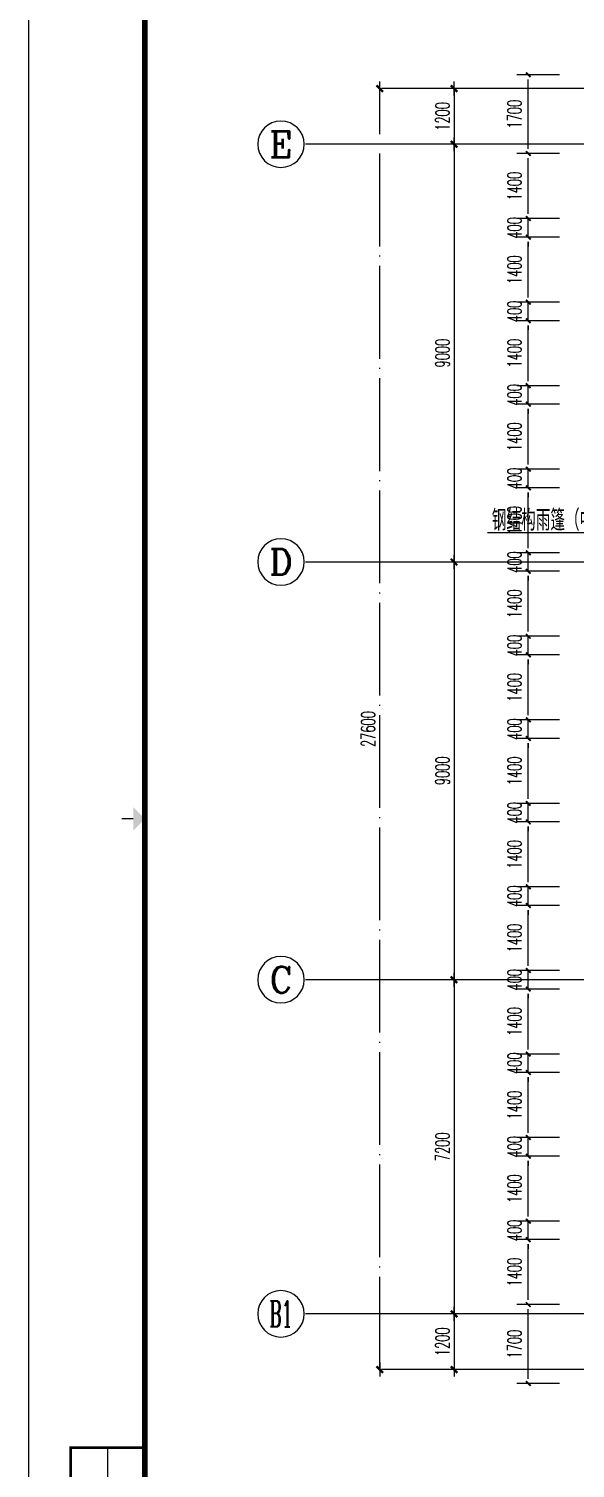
# Model space of a CAD drawing. Extents: x 824790 to 973415, y 4290613 to 4374713.
# Drawn here: x 824790 to 836554, y 4318671 to 4349684 of the extents above; entities that cross this region are included whole.
import ezdxf
from ezdxf.enums import TextEntityAlignment as Align

# ---------------------------------------------------------------- set-up
doc = ezdxf.new("R2010")
doc.units = 0
doc.header["$LTSCALE"] = 1000
doc.header["$MEASUREMENT"] = 0
doc.linetypes.add('ACAD_ISO08W100', pattern=[36, 24, -3, 6, -3])
doc.linetypes.add('DOTE', pattern=[2.42, 2, -0.2, 0.02, -0.2])
doc.layers.get('0').update_dxf_attribs({"color": 255, "linetype": 'CONTINUOUS'})
for name, color, linetype in [('A-AXIS', 3, 'CONTINUOUS'), ('A-AXIS-TEXT', 7, 'CONTINUOUS'), ('A-DIM', 201, 'CONTINUOUS'), ('A-NOTE', 150, 'CONTINUOUS'), ('A_DIM_EX1', 171, 'CONTINUOUS'), ('AXIS_TEXT', 7, 'CONTINUOUS'), ('DOTE', 17, 'DOTE'), ('图框', 7, 'CONTINUOUS')]:
    doc.layers.add(name, color=color, linetype=linetype)
doc.styles.add('COMPLEX', font='COMPLEX')
doc.styles.add('DIM_FONT', font='SIMPLEX.shx', dxfattribs={"width": 0.6, "bigfont": 'GBCBIG.shx'})
doc.styles.add('PRC-S', font='TJROMANS.shx', dxfattribs={"width": 0.7, "bigfont": 'hztxt.shx'})
doc.dimstyles.new('DIM100', dxfattribs={"dimscale": 100, "dimtxt": 3, "dimasz": 0.01, "dimexe": 1, "dimexo": 1, "dimgap": 1, "dimtad": 1, "dimdec": 0, "dimzin": 0, "dimdsep": 46, "dimtxsty": 'DIM_FONT', "dimblk1": 'h-_DIMX', "dimblk2": 'h-_DIMX', "dimsah": 1, "dimcen": 0.01, "dimclrd": 256, "dimclre": 256, "dimclrt": 7, "dimadec": 3, "dimazin": 0, "dimtfac": 1, "dimtdec": 0, "dimtix": 1, "dimtmove": 2, "dimatfit": 3, "dimldrblk": 'h-_DIMX', "dimfxl": 0, "dimtolj": 1, "dimtzin": 5, "dimarcsym": 0})
doc.dimstyles.new('DIMN', dxfattribs={"dimtxt": 300, "dimasz": 100, "dimexe": 250, "dimexo": 300, "dimgap": 150, "dimtad": 1, "dimdec": 0, "dimzin": 0, "dimdsep": 46, "dimtxsty": 'DIM_FONT', "dimblk": 'h-_ArchTick', "dimcen": 0.09, "dimclrt": 7, "dimazin": 2, "dimtfac": 1, "dimtdec": 0, "dimtix": 1, "dimtmove": 2, "dimatfit": 3, "dimfxl": 0, "dimtolj": 1, "dimtzin": 0, "dimarcsym": 0})

# ---------------------------------------------------------------- blocks, each defined once
blk = doc.blocks.new('h-_DIMX')
blk.add_line((-150, 0), (150, 0))
at = {"const_width": 50}
blk.add_lwpolyline([(-70, -70), (70, 70)], dxfattribs=at)
blk = doc.blocks.new('*D62')
at = {"layer": 'A-AXIS', "lineweight": -2, "transparency": 16777216}
for p, q in [((-2603336, -1750029), (-2606794, -1750029)), ((-2606694, -1750030), (-2606694, -1751228)), ((-2603836, -1751229), (-2606794, -1751229))]:
    blk.add_line(p, q, dxfattribs=at)
for p, rotation in [((-2606694, -1750029), 90), ((-2606694, -1751229), 270)]:
    blk.add_blockref('h-_DIMX', p, dxfattribs=dict(at, rotation=rotation))
at = {"layer": 'A-AXIS', "color": 7, "transparency": 16777216, "insert": (-2606944, -1750629), "char_height": 300, "attachment_point": 5, "rotation": 90, "style": 'DIM_FONT'}
blk.add_mtext('\\A1;1200', dxfattribs=at)
blk = doc.blocks.new('*D63')
at = {"layer": 'A-AXIS', "lineweight": -2, "transparency": 16777216}
for p, q in [((-2603836, -1751229), (-2606794, -1751229)), ((-2606694, -1751230), (-2606694, -1760228)), ((-2603836, -1760229), (-2606794, -1760229))]:
    blk.add_line(p, q, dxfattribs=at)
for p, rotation in [((-2606694, -1751229), 90), ((-2606694, -1760229), 270)]:
    blk.add_blockref('h-_DIMX', p, dxfattribs=dict(at, rotation=rotation))
at = {"layer": 'A-AXIS', "color": 7, "transparency": 16777216, "insert": (-2606944, -1755729), "char_height": 300, "attachment_point": 5, "rotation": 90, "style": 'DIM_FONT'}
blk.add_mtext('\\A1;9000', dxfattribs=at)
blk = doc.blocks.new('*D64')
at = {"layer": 'A-AXIS', "lineweight": -2, "transparency": 16777216}
for p, q in [((-2603836, -1760229), (-2606794, -1760229)), ((-2606694, -1760230), (-2606694, -1769228)), ((-2603836, -1769229), (-2606794, -1769229))]:
    blk.add_line(p, q, dxfattribs=at)
for p, rotation in [((-2606694, -1760229), 90), ((-2606694, -1769229), 270)]:
    blk.add_blockref('h-_DIMX', p, dxfattribs=dict(at, rotation=rotation))
at = {"layer": 'A-AXIS', "color": 7, "transparency": 16777216, "insert": (-2606944, -1764729), "char_height": 300, "attachment_point": 5, "rotation": 90, "style": 'DIM_FONT'}
blk.add_mtext('\\A1;9000', dxfattribs=at)
blk = doc.blocks.new('*D65')
at = {"layer": 'A-AXIS', "lineweight": -2, "transparency": 16777216}
for p, q in [((-2603836, -1769229), (-2606794, -1769229)), ((-2606694, -1769230), (-2606694, -1776428)), ((-2603836, -1776429), (-2606794, -1776429))]:
    blk.add_line(p, q, dxfattribs=at)
for p, rotation in [((-2606694, -1769229), 90), ((-2606694, -1776429), 270)]:
    blk.add_blockref('h-_DIMX', p, dxfattribs=dict(at, rotation=rotation))
at = {"layer": 'A-AXIS', "color": 7, "transparency": 16777216, "insert": (-2606944, -1772829), "char_height": 300, "attachment_point": 5, "rotation": 90, "style": 'DIM_FONT'}
blk.add_mtext('\\A1;7200', dxfattribs=at)
blk = doc.blocks.new('*D66')
at = {"layer": 'A-AXIS', "lineweight": -2, "transparency": 16777216}
for p, q in [((-2603836, -1776429), (-2606794, -1776429)), ((-2606694, -1776430), (-2606694, -1777628)), ((-2603836, -1777629), (-2606794, -1777629))]:
    blk.add_line(p, q, dxfattribs=at)
for p, rotation in [((-2606694, -1776429), 90), ((-2606694, -1777629), 270)]:
    blk.add_blockref('h-_DIMX', p, dxfattribs=dict(at, rotation=rotation))
at = {"layer": 'A-AXIS', "color": 7, "transparency": 16777216, "insert": (-2606944, -1777029), "char_height": 300, "attachment_point": 5, "rotation": 90, "style": 'DIM_FONT'}
blk.add_mtext('\\A1;1200', dxfattribs=at)
blk = doc.blocks.new('h-_AXISO')
blk.add_circle((0, 0), 0.5)
at = {"layer": 'A-AXIS-TEXT', "style": 'COMPLEX', "width": 1.041667}
blk.add_attdef('A', text='', height=0.56, dxfattribs=at).set_placement((-0.25, -0.28), (0.25, -0.28), align=Align.FIT)
blk = doc.blocks.new('h-轴号横')
at = {"layer": 'DOTE', "linetype": 'ACAD_ISO08W100'}
for p, q in [((-2606237, -1885986), (-2609726, -1885986)), ((-2606237, -1894986), (-2609726, -1894986)), ((-2606237, -1903986), (-2609726, -1903986)), ((-2606237, -1911186), (-2609726, -1911186))]:
    blk.add_line(p, q, dxfattribs=at)
at = {"layer": 'A-AXIS'}
ref = blk.add_blockref('h-_AXISO', (-2610252, -1885985), dxfattribs=dict(at, xscale=-1000, yscale=1000, zscale=1000))
ref.add_attrib('A', 'E', dxfattribs={"layer": 'AXIS_TEXT', "height": 560, "style": 'COMPLEX', "width": 1.171875}).set_placement((-2610502, -1886265), (-2610002, -1886265), align=Align.FIT)
ref = blk.add_blockref('h-_AXISO', (-2610252, -1894985), dxfattribs=dict(at, xscale=-1000, yscale=1000, zscale=1000))
ref.add_attrib('A', 'D', dxfattribs={"layer": 'AXIS_TEXT', "height": 560, "style": 'COMPLEX', "width": 1.102941}).set_placement((-2610502, -1895265), (-2610002, -1895265), align=Align.FIT)
ref = blk.add_blockref('h-_AXISO', (-2610252, -1903985), dxfattribs=dict(at, xscale=-1000, yscale=1000, zscale=1000))
ref.add_attrib('A', 'C', dxfattribs={"layer": 'AXIS_TEXT', "height": 560, "style": 'COMPLEX', "width": 1.25}).set_placement((-2610502, -1904265), (-2610002, -1904265), align=Align.FIT)
ref = blk.add_blockref('h-_AXISO', (-2610252, -1911185), dxfattribs=dict(at, xscale=-1000, yscale=1000, zscale=1000))
ref.add_attrib('A', 'B1', dxfattribs={"layer": 'AXIS_TEXT', "height": 560, "style": 'COMPLEX', "width": 0.604839}).set_placement((-2610502, -1911465), (-2610002, -1911465), align=Align.FIT)
blk = doc.blocks.new('h-1')
at = {"layer": '图框'}
for p, q in [((675.75, -441.7), (675.75, 399.3)), ((692.75, -412.7), (692.75, -156.7))]:
    blk.add_line(p, q, dxfattribs=at)
at = {"layer": '图框', "const_width": 1.2}
blk.add_lwpolyline([(2152, -431.7), (2152, 389.3), (700.75, 389.3), (700.75, -431.7)], close=True, dxfattribs=at)
at = {"layer": '图框'}
for points, const_width in [([(698.25, -21.2), (695.75, -21.2)], 0.3), ([(700.75, -431.7), (684.75, -431.7), (684.75, -156.7), (700.75, -156.7)], 0.6)]:
    blk.add_lwpolyline(points, dxfattribs=dict(at, const_width=const_width))
blk.add_solid([(698.25, -23.7), (698.25, -18.7), (700.75, -21.2)], dxfattribs=at)
blk = doc.blocks.new('h-_ArchTick')
at = {"color": 0, "linetype": 'ByBlock', "const_width": 0.4}
blk.add_lwpolyline([(-0.5, -0.5), (0.5, 0.5)], dxfattribs=at)
blk = doc.blocks.new('*D300')
at = {"layer": 'A-DIM', "color": 0, "lineweight": -2, "transparency": 16777216}
for p, q in [((836217, 4348695), (835294, 4348695)), ((835544, 4347095), (835544, 4348595)), ((836217, 4346995), (835294, 4346995))]:
    blk.add_line(p, q, dxfattribs=at)
at = {"layer": 'A-DIM', "color": 0, "lineweight": -2, "transparency": 16777216, "xscale": 100, "yscale": 100, "zscale": 100}
for p, rotation in [((835544, 4348695), 90), ((835544, 4346995), 270)]:
    blk.add_blockref('h-_ArchTick', p, dxfattribs=dict(at, rotation=rotation))
at = {"layer": 'A-DIM', "color": 7, "transparency": 16777216, "insert": (835244, 4347845), "char_height": 300, "attachment_point": 5, "rotation": 90, "style": 'DIM_FONT'}
blk.add_mtext('\\A1;1700', dxfattribs=at)
blk = doc.blocks.new('*D301')
at = {"layer": 'A-DIM', "color": 0, "lineweight": -2, "transparency": 16777216}
for p, q in [((836217, 4346995), (835294, 4346995)), ((835544, 4345695), (835544, 4346895)), ((836217, 4345595), (835294, 4345595))]:
    blk.add_line(p, q, dxfattribs=at)
at = {"layer": 'A-DIM', "color": 0, "lineweight": -2, "transparency": 16777216, "xscale": 100, "yscale": 100, "zscale": 100}
for p, rotation in [((835544, 4346995), 90), ((835544, 4345595), 270)]:
    blk.add_blockref('h-_ArchTick', p, dxfattribs=dict(at, rotation=rotation))
at = {"layer": 'A-DIM', "color": 7, "transparency": 16777216, "insert": (835244, 4346295), "char_height": 300, "attachment_point": 5, "rotation": 90, "style": 'DIM_FONT'}
blk.add_mtext('\\A1;1400', dxfattribs=at)
blk = doc.blocks.new('*D302')
at = {"layer": 'A-DIM', "color": 0, "lineweight": -2, "transparency": 16777216}
for p, q in [((835544, 4345695), (835544, 4345795)), ((836217, 4345595), (835294, 4345595)), ((835544, 4345195), (835544, 4345595)), ((836217, 4345195), (835294, 4345195)), ((835544, 4345095), (835544, 4344995))]:
    blk.add_line(p, q, dxfattribs=at)
at = {"layer": 'A-DIM', "color": 0, "lineweight": -2, "transparency": 16777216, "xscale": 100, "yscale": 100, "zscale": 100}
for p, rotation in [((835544, 4345595), 270), ((835544, 4345195), 90)]:
    blk.add_blockref('h-_ArchTick', p, dxfattribs=dict(at, rotation=rotation))
at = {"layer": 'A-DIM', "color": 7, "transparency": 16777216, "insert": (835244, 4345395), "char_height": 300, "attachment_point": 5, "rotation": 90, "style": 'DIM_FONT'}
blk.add_mtext('\\A1;400', dxfattribs=at)
blk = doc.blocks.new('*D303')
at = {"layer": 'A-DIM', "color": 0, "lineweight": -2, "transparency": 16777216}
for p, q in [((836217, 4345195), (835294, 4345195)), ((835544, 4343895), (835544, 4345095)), ((836217, 4343795), (835294, 4343795))]:
    blk.add_line(p, q, dxfattribs=at)
at = {"layer": 'A-DIM', "color": 0, "lineweight": -2, "transparency": 16777216, "xscale": 100, "yscale": 100, "zscale": 100}
for p, rotation in [((835544, 4345195), 90), ((835544, 4343795), 270)]:
    blk.add_blockref('h-_ArchTick', p, dxfattribs=dict(at, rotation=rotation))
at = {"layer": 'A-DIM', "color": 7, "transparency": 16777216, "insert": (835244, 4344495), "char_height": 300, "attachment_point": 5, "rotation": 90, "style": 'DIM_FONT'}
blk.add_mtext('\\A1;1400', dxfattribs=at)
blk = doc.blocks.new('*D304')
at = {"layer": 'A-DIM', "color": 0, "lineweight": -2, "transparency": 16777216}
for p, q in [((836217, 4343795), (835294, 4343795)), ((835544, 4343895), (835544, 4343995)), ((835544, 4343395), (835544, 4343795)), ((836217, 4343395), (835294, 4343395)), ((835544, 4343295), (835544, 4343195))]:
    blk.add_line(p, q, dxfattribs=at)
at = {"layer": 'A-DIM', "color": 0, "lineweight": -2, "transparency": 16777216, "xscale": 100, "yscale": 100, "zscale": 100}
for p, rotation in [((835544, 4343795), 270), ((835544, 4343395), 90)]:
    blk.add_blockref('h-_ArchTick', p, dxfattribs=dict(at, rotation=rotation))
at = {"layer": 'A-DIM', "color": 7, "transparency": 16777216, "insert": (835244, 4343595), "char_height": 300, "attachment_point": 5, "rotation": 90, "style": 'DIM_FONT'}
blk.add_mtext('\\A1;400', dxfattribs=at)
blk = doc.blocks.new('*D305')
at = {"layer": 'A-DIM', "color": 0, "lineweight": -2, "transparency": 16777216}
for p, q in [((836217, 4343395), (835294, 4343395)), ((835544, 4342095), (835544, 4343295)), ((836217, 4341995), (835294, 4341995))]:
    blk.add_line(p, q, dxfattribs=at)
at = {"layer": 'A-DIM', "color": 0, "lineweight": -2, "transparency": 16777216, "xscale": 100, "yscale": 100, "zscale": 100}
for p, rotation in [((835544, 4343395), 90), ((835544, 4341995), 270)]:
    blk.add_blockref('h-_ArchTick', p, dxfattribs=dict(at, rotation=rotation))
at = {"layer": 'A-DIM', "color": 7, "transparency": 16777216, "insert": (835244, 4342695), "char_height": 300, "attachment_point": 5, "rotation": 90, "style": 'DIM_FONT'}
blk.add_mtext('\\A1;1400', dxfattribs=at)
blk = doc.blocks.new('*D306')
at = {"layer": 'A-DIM', "color": 0, "lineweight": -2, "transparency": 16777216}
for p, q in [((836217, 4341995), (835294, 4341995)), ((835544, 4342095), (835544, 4342195)), ((835544, 4341595), (835544, 4341995)), ((836217, 4341595), (835294, 4341595)), ((835544, 4341495), (835544, 4341395))]:
    blk.add_line(p, q, dxfattribs=at)
at = {"layer": 'A-DIM', "color": 0, "lineweight": -2, "transparency": 16777216, "xscale": 100, "yscale": 100, "zscale": 100}
for p, rotation in [((835544, 4341995), 270), ((835544, 4341595), 90)]:
    blk.add_blockref('h-_ArchTick', p, dxfattribs=dict(at, rotation=rotation))
at = {"layer": 'A-DIM', "color": 7, "transparency": 16777216, "insert": (835244, 4341795), "char_height": 300, "attachment_point": 5, "rotation": 90, "style": 'DIM_FONT'}
blk.add_mtext('\\A1;400', dxfattribs=at)
blk = doc.blocks.new('*D307')
at = {"layer": 'A-DIM', "color": 0, "lineweight": -2, "transparency": 16777216}
for p, q in [((836217, 4341595), (835294, 4341595)), ((835544, 4340295), (835544, 4341495)), ((836217, 4340195), (835294, 4340195))]:
    blk.add_line(p, q, dxfattribs=at)
at = {"layer": 'A-DIM', "color": 0, "lineweight": -2, "transparency": 16777216, "xscale": 100, "yscale": 100, "zscale": 100}
for p, rotation in [((835544, 4341595), 90), ((835544, 4340195), 270)]:
    blk.add_blockref('h-_ArchTick', p, dxfattribs=dict(at, rotation=rotation))
at = {"layer": 'A-DIM', "color": 7, "transparency": 16777216, "insert": (835244, 4340895), "char_height": 300, "attachment_point": 5, "rotation": 90, "style": 'DIM_FONT'}
blk.add_mtext('\\A1;1400', dxfattribs=at)
blk = doc.blocks.new('*D308')
at = {"layer": 'A-DIM', "color": 0, "lineweight": -2, "transparency": 16777216}
for p, q in [((835544, 4340295), (835544, 4340395)), ((836217, 4340195), (835294, 4340195)), ((835544, 4339795), (835544, 4340195)), ((836217, 4339795), (835294, 4339795)), ((835544, 4339695), (835544, 4339595))]:
    blk.add_line(p, q, dxfattribs=at)
at = {"layer": 'A-DIM', "color": 0, "lineweight": -2, "transparency": 16777216, "xscale": 100, "yscale": 100, "zscale": 100}
for p, rotation in [((835544, 4340195), 270), ((835544, 4339795), 90)]:
    blk.add_blockref('h-_ArchTick', p, dxfattribs=dict(at, rotation=rotation))
at = {"layer": 'A-DIM', "color": 7, "transparency": 16777216, "insert": (835244, 4339995), "char_height": 300, "attachment_point": 5, "rotation": 90, "style": 'DIM_FONT'}
blk.add_mtext('\\A1;400', dxfattribs=at)
blk = doc.blocks.new('*D309')
at = {"layer": 'A-DIM', "color": 0, "lineweight": -2, "transparency": 16777216}
for p, q in [((836217, 4339795), (835294, 4339795)), ((835544, 4338495), (835544, 4339695)), ((836217, 4338395), (835294, 4338395))]:
    blk.add_line(p, q, dxfattribs=at)
at = {"layer": 'A-DIM', "color": 0, "lineweight": -2, "transparency": 16777216, "xscale": 100, "yscale": 100, "zscale": 100}
for p, rotation in [((835544, 4339795), 90), ((835544, 4338395), 270)]:
    blk.add_blockref('h-_ArchTick', p, dxfattribs=dict(at, rotation=rotation))
at = {"layer": 'A-DIM', "color": 7, "transparency": 16777216, "insert": (835244, 4339095), "char_height": 300, "attachment_point": 5, "rotation": 90, "style": 'DIM_FONT'}
blk.add_mtext('\\A1;1400', dxfattribs=at)
blk = doc.blocks.new('*D310')
at = {"layer": 'A-DIM', "color": 0, "lineweight": -2, "transparency": 16777216}
for p, q in [((835544, 4338495), (835544, 4338595)), ((836217, 4338395), (835294, 4338395)), ((835544, 4337995), (835544, 4338395)), ((836217, 4337995), (835294, 4337995)), ((835544, 4337895), (835544, 4337795))]:
    blk.add_line(p, q, dxfattribs=at)
at = {"layer": 'A-DIM', "color": 0, "lineweight": -2, "transparency": 16777216, "xscale": 100, "yscale": 100, "zscale": 100}
for p, rotation in [((835544, 4338395), 270), ((835544, 4337995), 90)]:
    blk.add_blockref('h-_ArchTick', p, dxfattribs=dict(at, rotation=rotation))
at = {"layer": 'A-DIM', "color": 7, "transparency": 16777216, "insert": (835244, 4338195), "char_height": 300, "attachment_point": 5, "rotation": 90, "style": 'DIM_FONT'}
blk.add_mtext('\\A1;400', dxfattribs=at)
blk = doc.blocks.new('*D311')
at = {"layer": 'A-DIM', "color": 0, "lineweight": -2, "transparency": 16777216}
for p, q in [((836217, 4337995), (835294, 4337995)), ((835544, 4336695), (835544, 4337895)), ((836217, 4336595), (835294, 4336595))]:
    blk.add_line(p, q, dxfattribs=at)
at = {"layer": 'A-DIM', "color": 0, "lineweight": -2, "transparency": 16777216, "xscale": 100, "yscale": 100, "zscale": 100}
for p, rotation in [((835544, 4337995), 90), ((835544, 4336595), 270)]:
    blk.add_blockref('h-_ArchTick', p, dxfattribs=dict(at, rotation=rotation))
at = {"layer": 'A-DIM', "color": 7, "transparency": 16777216, "insert": (835244, 4337295), "char_height": 300, "attachment_point": 5, "rotation": 90, "style": 'DIM_FONT'}
blk.add_mtext('\\A1;1400', dxfattribs=at)
blk = doc.blocks.new('*D312')
at = {"layer": 'A-DIM', "color": 0, "lineweight": -2, "transparency": 16777216}
for p, q in [((835544, 4336695), (835544, 4336795)), ((836217, 4336595), (835294, 4336595)), ((835544, 4336195), (835544, 4336595)), ((836217, 4336195), (835294, 4336195)), ((835544, 4336095), (835544, 4335995))]:
    blk.add_line(p, q, dxfattribs=at)
at = {"layer": 'A-DIM', "color": 0, "lineweight": -2, "transparency": 16777216, "xscale": 100, "yscale": 100, "zscale": 100}
for p, rotation in [((835544, 4336595), 270), ((835544, 4336195), 90)]:
    blk.add_blockref('h-_ArchTick', p, dxfattribs=dict(at, rotation=rotation))
at = {"layer": 'A-DIM', "color": 7, "transparency": 16777216, "insert": (835244, 4336395), "char_height": 300, "attachment_point": 5, "rotation": 90, "style": 'DIM_FONT'}
blk.add_mtext('\\A1;400', dxfattribs=at)
blk = doc.blocks.new('*D313')
at = {"layer": 'A-DIM', "color": 0, "lineweight": -2, "transparency": 16777216}
for p, q in [((836217, 4336195), (835294, 4336195)), ((835544, 4334895), (835544, 4336095)), ((836217, 4334795), (835294, 4334795))]:
    blk.add_line(p, q, dxfattribs=at)
at = {"layer": 'A-DIM', "color": 0, "lineweight": -2, "transparency": 16777216, "xscale": 100, "yscale": 100, "zscale": 100}
for p, rotation in [((835544, 4336195), 90), ((835544, 4334795), 270)]:
    blk.add_blockref('h-_ArchTick', p, dxfattribs=dict(at, rotation=rotation))
at = {"layer": 'A-DIM', "color": 7, "transparency": 16777216, "insert": (835244, 4335495), "char_height": 300, "attachment_point": 5, "rotation": 90, "style": 'DIM_FONT'}
blk.add_mtext('\\A1;1400', dxfattribs=at)
blk = doc.blocks.new('*D314')
at = {"layer": 'A-DIM', "color": 0, "lineweight": -2, "transparency": 16777216}
for p, q in [((835544, 4334895), (835544, 4334995)), ((836217, 4334795), (835294, 4334795)), ((835544, 4334395), (835544, 4334795)), ((836217, 4334395), (835294, 4334395)), ((835544, 4334295), (835544, 4334195))]:
    blk.add_line(p, q, dxfattribs=at)
at = {"layer": 'A-DIM', "color": 0, "lineweight": -2, "transparency": 16777216, "xscale": 100, "yscale": 100, "zscale": 100}
for p, rotation in [((835544, 4334795), 270), ((835544, 4334395), 90)]:
    blk.add_blockref('h-_ArchTick', p, dxfattribs=dict(at, rotation=rotation))
at = {"layer": 'A-DIM', "color": 7, "transparency": 16777216, "insert": (835244, 4334595), "char_height": 300, "attachment_point": 5, "rotation": 90, "style": 'DIM_FONT'}
blk.add_mtext('\\A1;400', dxfattribs=at)
blk = doc.blocks.new('*D315')
at = {"layer": 'A-DIM', "color": 0, "lineweight": -2, "transparency": 16777216}
for p, q in [((836217, 4334395), (835294, 4334395)), ((835544, 4333095), (835544, 4334295)), ((836217, 4332995), (835294, 4332995))]:
    blk.add_line(p, q, dxfattribs=at)
at = {"layer": 'A-DIM', "color": 0, "lineweight": -2, "transparency": 16777216, "xscale": 100, "yscale": 100, "zscale": 100}
for p, rotation in [((835544, 4334395), 90), ((835544, 4332995), 270)]:
    blk.add_blockref('h-_ArchTick', p, dxfattribs=dict(at, rotation=rotation))
at = {"layer": 'A-DIM', "color": 7, "transparency": 16777216, "insert": (835244, 4333695), "char_height": 300, "attachment_point": 5, "rotation": 90, "style": 'DIM_FONT'}
blk.add_mtext('\\A1;1400', dxfattribs=at)
blk = doc.blocks.new('*D316')
at = {"layer": 'A-DIM', "color": 0, "lineweight": -2, "transparency": 16777216}
for p, q in [((836217, 4332995), (835294, 4332995)), ((835544, 4333095), (835544, 4333195)), ((835544, 4332595), (835544, 4332995)), ((836217, 4332595), (835294, 4332595)), ((835544, 4332495), (835544, 4332395))]:
    blk.add_line(p, q, dxfattribs=at)
at = {"layer": 'A-DIM', "color": 0, "lineweight": -2, "transparency": 16777216, "xscale": 100, "yscale": 100, "zscale": 100}
for p, rotation in [((835544, 4332995), 270), ((835544, 4332595), 90)]:
    blk.add_blockref('h-_ArchTick', p, dxfattribs=dict(at, rotation=rotation))
at = {"layer": 'A-DIM', "color": 7, "transparency": 16777216, "insert": (835244, 4332795), "char_height": 300, "attachment_point": 5, "rotation": 90, "style": 'DIM_FONT'}
blk.add_mtext('\\A1;400', dxfattribs=at)
blk = doc.blocks.new('*D317')
at = {"layer": 'A-DIM', "color": 0, "lineweight": -2, "transparency": 16777216}
for p, q in [((836217, 4332595), (835294, 4332595)), ((835544, 4331295), (835544, 4332495)), ((836217, 4331195), (835294, 4331195))]:
    blk.add_line(p, q, dxfattribs=at)
at = {"layer": 'A-DIM', "color": 0, "lineweight": -2, "transparency": 16777216, "xscale": 100, "yscale": 100, "zscale": 100}
for p, rotation in [((835544, 4332595), 90), ((835544, 4331195), 270)]:
    blk.add_blockref('h-_ArchTick', p, dxfattribs=dict(at, rotation=rotation))
at = {"layer": 'A-DIM', "color": 7, "transparency": 16777216, "insert": (835244, 4331895), "char_height": 300, "attachment_point": 5, "rotation": 90, "style": 'DIM_FONT'}
blk.add_mtext('\\A1;1400', dxfattribs=at)
blk = doc.blocks.new('*D318')
at = {"layer": 'A-DIM', "color": 0, "lineweight": -2, "transparency": 16777216}
for p, q in [((835544, 4331295), (835544, 4331395)), ((836217, 4331195), (835294, 4331195)), ((835544, 4330795), (835544, 4331195)), ((836217, 4330795), (835294, 4330795)), ((835544, 4330695), (835544, 4330595))]:
    blk.add_line(p, q, dxfattribs=at)
at = {"layer": 'A-DIM', "color": 0, "lineweight": -2, "transparency": 16777216, "xscale": 100, "yscale": 100, "zscale": 100}
for p, rotation in [((835544, 4331195), 270), ((835544, 4330795), 90)]:
    blk.add_blockref('h-_ArchTick', p, dxfattribs=dict(at, rotation=rotation))
at = {"layer": 'A-DIM', "color": 7, "transparency": 16777216, "insert": (835244, 4330995), "char_height": 300, "attachment_point": 5, "rotation": 90, "style": 'DIM_FONT'}
blk.add_mtext('\\A1;400', dxfattribs=at)
blk = doc.blocks.new('*D319')
at = {"layer": 'A-DIM', "color": 0, "lineweight": -2, "transparency": 16777216}
for p, q in [((836217, 4330795), (835294, 4330795)), ((835544, 4329495), (835544, 4330695)), ((836217, 4329395), (835294, 4329395))]:
    blk.add_line(p, q, dxfattribs=at)
at = {"layer": 'A-DIM', "color": 0, "lineweight": -2, "transparency": 16777216, "xscale": 100, "yscale": 100, "zscale": 100}
for p, rotation in [((835544, 4330795), 90), ((835544, 4329395), 270)]:
    blk.add_blockref('h-_ArchTick', p, dxfattribs=dict(at, rotation=rotation))
at = {"layer": 'A-DIM', "color": 7, "transparency": 16777216, "insert": (835244, 4330095), "char_height": 300, "attachment_point": 5, "rotation": 90, "style": 'DIM_FONT'}
blk.add_mtext('\\A1;1400', dxfattribs=at)
blk = doc.blocks.new('*D320')
at = {"layer": 'A-DIM', "color": 0, "lineweight": -2, "transparency": 16777216}
for p, q in [((835544, 4329495), (835544, 4329595)), ((836217, 4329395), (835294, 4329395)), ((835544, 4328995), (835544, 4329395)), ((836217, 4328995), (835294, 4328995)), ((835544, 4328895), (835544, 4328795))]:
    blk.add_line(p, q, dxfattribs=at)
at = {"layer": 'A-DIM', "color": 0, "lineweight": -2, "transparency": 16777216, "xscale": 100, "yscale": 100, "zscale": 100}
for p, rotation in [((835544, 4329395), 270), ((835544, 4328995), 90)]:
    blk.add_blockref('h-_ArchTick', p, dxfattribs=dict(at, rotation=rotation))
at = {"layer": 'A-DIM', "color": 7, "transparency": 16777216, "insert": (835244, 4329195), "char_height": 300, "attachment_point": 5, "rotation": 90, "style": 'DIM_FONT'}
blk.add_mtext('\\A1;400', dxfattribs=at)
blk = doc.blocks.new('*D321')
at = {"layer": 'A-DIM', "color": 0, "lineweight": -2, "transparency": 16777216}
for p, q in [((836217, 4328995), (835294, 4328995)), ((835544, 4327695), (835544, 4328895)), ((836217, 4327595), (835294, 4327595))]:
    blk.add_line(p, q, dxfattribs=at)
at = {"layer": 'A-DIM', "color": 0, "lineweight": -2, "transparency": 16777216, "xscale": 100, "yscale": 100, "zscale": 100}
for p, rotation in [((835544, 4328995), 90), ((835544, 4327595), 270)]:
    blk.add_blockref('h-_ArchTick', p, dxfattribs=dict(at, rotation=rotation))
at = {"layer": 'A-DIM', "color": 7, "transparency": 16777216, "insert": (835244, 4328295), "char_height": 300, "attachment_point": 5, "rotation": 90, "style": 'DIM_FONT'}
blk.add_mtext('\\A1;1400', dxfattribs=at)
blk = doc.blocks.new('*D322')
at = {"layer": 'A-DIM', "color": 0, "lineweight": -2, "transparency": 16777216}
for p, q in [((835544, 4327695), (835544, 4327795)), ((836217, 4327595), (835294, 4327595)), ((835544, 4327195), (835544, 4327595)), ((836217, 4327195), (835294, 4327195)), ((835544, 4327095), (835544, 4326995))]:
    blk.add_line(p, q, dxfattribs=at)
at = {"layer": 'A-DIM', "color": 0, "lineweight": -2, "transparency": 16777216, "xscale": 100, "yscale": 100, "zscale": 100}
for p, rotation in [((835544, 4327595), 270), ((835544, 4327195), 90)]:
    blk.add_blockref('h-_ArchTick', p, dxfattribs=dict(at, rotation=rotation))
at = {"layer": 'A-DIM', "color": 7, "transparency": 16777216, "insert": (835244, 4327395), "char_height": 300, "attachment_point": 5, "rotation": 90, "style": 'DIM_FONT'}
blk.add_mtext('\\A1;400', dxfattribs=at)
blk = doc.blocks.new('*D323')
at = {"layer": 'A-DIM', "color": 0, "lineweight": -2, "transparency": 16777216}
for p, q in [((836217, 4327195), (835294, 4327195)), ((835544, 4325895), (835544, 4327095)), ((836217, 4325795), (835294, 4325795))]:
    blk.add_line(p, q, dxfattribs=at)
at = {"layer": 'A-DIM', "color": 0, "lineweight": -2, "transparency": 16777216, "xscale": 100, "yscale": 100, "zscale": 100}
for p, rotation in [((835544, 4327195), 90), ((835544, 4325795), 270)]:
    blk.add_blockref('h-_ArchTick', p, dxfattribs=dict(at, rotation=rotation))
at = {"layer": 'A-DIM', "color": 7, "transparency": 16777216, "insert": (835244, 4326495), "char_height": 300, "attachment_point": 5, "rotation": 90, "style": 'DIM_FONT'}
blk.add_mtext('\\A1;1400', dxfattribs=at)
blk = doc.blocks.new('*D324')
at = {"layer": 'A-DIM', "color": 0, "lineweight": -2, "transparency": 16777216}
for p, q in [((835544, 4325895), (835544, 4325995)), ((836217, 4325795), (835294, 4325795)), ((835544, 4325395), (835544, 4325795)), ((836217, 4325395), (835294, 4325395)), ((835544, 4325295), (835544, 4325195))]:
    blk.add_line(p, q, dxfattribs=at)
at = {"layer": 'A-DIM', "color": 0, "lineweight": -2, "transparency": 16777216, "xscale": 100, "yscale": 100, "zscale": 100}
for p, rotation in [((835544, 4325795), 270), ((835544, 4325395), 90)]:
    blk.add_blockref('h-_ArchTick', p, dxfattribs=dict(at, rotation=rotation))
at = {"layer": 'A-DIM', "color": 7, "transparency": 16777216, "insert": (835244, 4325595), "char_height": 300, "attachment_point": 5, "rotation": 90, "style": 'DIM_FONT'}
blk.add_mtext('\\A1;400', dxfattribs=at)
blk = doc.blocks.new('*D325')
at = {"layer": 'A-DIM', "color": 0, "lineweight": -2, "transparency": 16777216}
for p, q in [((836217, 4325395), (835294, 4325395)), ((835544, 4324095), (835544, 4325295)), ((836217, 4323995), (835294, 4323995))]:
    blk.add_line(p, q, dxfattribs=at)
at = {"layer": 'A-DIM', "color": 0, "lineweight": -2, "transparency": 16777216, "xscale": 100, "yscale": 100, "zscale": 100}
for p, rotation in [((835544, 4325395), 90), ((835544, 4323995), 270)]:
    blk.add_blockref('h-_ArchTick', p, dxfattribs=dict(at, rotation=rotation))
at = {"layer": 'A-DIM', "color": 7, "transparency": 16777216, "insert": (835244, 4324695), "char_height": 300, "attachment_point": 5, "rotation": 90, "style": 'DIM_FONT'}
blk.add_mtext('\\A1;1400', dxfattribs=at)
blk = doc.blocks.new('*D326')
at = {"layer": 'A-DIM', "color": 0, "lineweight": -2, "transparency": 16777216}
for p, q in [((836217, 4323995), (835294, 4323995)), ((835544, 4324095), (835544, 4324195)), ((835544, 4323595), (835544, 4323995)), ((836217, 4323595), (835294, 4323595)), ((835544, 4323495), (835544, 4323395))]:
    blk.add_line(p, q, dxfattribs=at)
at = {"layer": 'A-DIM', "color": 0, "lineweight": -2, "transparency": 16777216, "xscale": 100, "yscale": 100, "zscale": 100}
for p, rotation in [((835544, 4323995), 270), ((835544, 4323595), 90)]:
    blk.add_blockref('h-_ArchTick', p, dxfattribs=dict(at, rotation=rotation))
at = {"layer": 'A-DIM', "color": 7, "transparency": 16777216, "insert": (835244, 4323795), "char_height": 300, "attachment_point": 5, "rotation": 90, "style": 'DIM_FONT'}
blk.add_mtext('\\A1;400', dxfattribs=at)
blk = doc.blocks.new('*D327')
at = {"layer": 'A-DIM', "color": 0, "lineweight": -2, "transparency": 16777216}
for p, q in [((836217, 4323595), (835294, 4323595)), ((835544, 4322295), (835544, 4323495)), ((836217, 4322195), (835294, 4322195))]:
    blk.add_line(p, q, dxfattribs=at)
at = {"layer": 'A-DIM', "color": 0, "lineweight": -2, "transparency": 16777216, "xscale": 100, "yscale": 100, "zscale": 100}
for p, rotation in [((835544, 4323595), 90), ((835544, 4322195), 270)]:
    blk.add_blockref('h-_ArchTick', p, dxfattribs=dict(at, rotation=rotation))
at = {"layer": 'A-DIM', "color": 7, "transparency": 16777216, "insert": (835244, 4322895), "char_height": 300, "attachment_point": 5, "rotation": 90, "style": 'DIM_FONT'}
blk.add_mtext('\\A1;1400', dxfattribs=at)
blk = doc.blocks.new('*D328')
at = {"layer": 'A-DIM', "color": 0, "lineweight": -2, "transparency": 16777216}
for p, q in [((836217, 4322195), (835294, 4322195)), ((835544, 4320595), (835544, 4322095)), ((836217, 4320495), (835294, 4320495))]:
    blk.add_line(p, q, dxfattribs=at)
at = {"layer": 'A-DIM', "color": 0, "lineweight": -2, "transparency": 16777216, "xscale": 100, "yscale": 100, "zscale": 100}
for p, rotation in [((835544, 4322195), 90), ((835544, 4320495), 270)]:
    blk.add_blockref('h-_ArchTick', p, dxfattribs=dict(at, rotation=rotation))
at = {"layer": 'A-DIM', "color": 7, "transparency": 16777216, "insert": (835244, 4321345), "char_height": 300, "attachment_point": 5, "rotation": 90, "style": 'DIM_FONT'}
blk.add_mtext('\\A1;1700', dxfattribs=at)
blk = doc.blocks.new('h-wrt')
at = {"layer": 'A_DIM_EX1'}
blk.add_blockref('h-轴号横', (-168.1, 134757.2), dxfattribs=at)
at = {"layer": 'A-AXIS'}
blk.add_linear_dim(base=(-2608294.3, -1750029), p1=(-2603736, -1777629), p2=(-2603736, -1750029), angle=90, dimstyle='DIM100', dxfattribs=at).render()
for base, p1, p2, picture, middle in [((-2606694.3, -1751229), (-2603236, -1750029), (-2603736, -1751229), '*D62', (-2606944.3, -1750629)), ((-2606694.3, -1760229), (-2603736, -1751229), (-2603736, -1760229), '*D63', (-2606944.3, -1755729)), ((-2606694.3, -1769229), (-2603736, -1760229), (-2603736, -1769229), '*D64', (-2606944.3, -1764729)), ((-2606694.3, -1776429), (-2603736, -1769229), (-2603736, -1776429), '*D65', (-2606944.3, -1772829)), ((-2606694.3, -1777629), (-2603736, -1776429), (-2603736, -1777629), '*D66', (-2606944.3, -1777029))]:
    dim = blk.add_linear_dim(base=base, p1=p1, p2=p2, angle=90, dimstyle='DIM100', dxfattribs=at)
    dim.commit()
    dim.dimension.update_dxf_attribs({"geometry": picture, "text_midpoint": middle})

msp = doc.modelspace()

# ---------------------------------------------------------------- linework, layer by layer
at = {"layer": 'A-NOTE'}
msp.add_lwpolyline([(839682.3, 4336595.4), (839091.4, 4338825.1), (834662.6, 4338825.1)], dxfattribs=at)

# ---------------------------------------------------------------- block references
at = {"layer": 'DOTE'}
msp.add_blockref('h-wrt', (3440638.8, 6098424.3), dxfattribs=at)
at = {"layer": '图框', "xscale": 100, "yscale": 100, "zscale": 100}
msp.add_blockref('h-1', (757214.8, 4334782.9), dxfattribs=at)

# ---------------------------------------------------------------- texts
at = {"layer": 'A-NOTE', "style": 'PRC-S', "width": 0.7}
msp.add_text('钢结构雨篷（中空夹胶钢化玻璃）', height=450, dxfattribs=at).set_placement((834759.3, 4338872.4))

# ---------------------------------------------------------------- dimensions: what is measured, and where the dimension line sits
at = {"layer": 'A-DIM'}
for p1, p2, picture, middle in [((836516.5, 4346995.4), (836516.5, 4348695.4), '*D300', (835244.4, 4347845.4)), ((836516.5, 4345595.4), (836516.5, 4346995.4), '*D301', (835244.4, 4346295.4)), ((836516.5, 4345195.4), (836516.5, 4345595.4), '*D302', (835244.4, 4345395.4)), ((836516.5, 4343795.4), (836516.5, 4345195.4), '*D303', (835244.4, 4344495.4)), ((836516.5, 4343395.4), (836516.5, 4343795.4), '*D304', (835244.4, 4343595.4)), ((836516.5, 4341995.4), (836516.5, 4343395.4), '*D305', (835244.4, 4342695.4)), ((836516.5, 4341595.4), (836516.5, 4341995.4), '*D306', (835244.4, 4341795.4)), ((836516.5, 4340195.4), (836516.5, 4341595.4), '*D307', (835244.4, 4340895.4)), ((836516.5, 4339795.4), (836516.5, 4340195.4), '*D308', (835244.4, 4339995.4)), ((836516.5, 4338395.4), (836516.5, 4339795.4), '*D309', (835244.4, 4339095.4)), ((836516.5, 4337995.4), (836516.5, 4338395.4), '*D310', (835244.4, 4338195.4)), ((836516.5, 4336595.4), (836516.5, 4337995.4), '*D311', (835244.4, 4337295.4)), ((836516.5, 4336195.4), (836516.5, 4336595.4), '*D312', (835244.4, 4336395.4)), ((836516.5, 4334795.4), (836516.5, 4336195.4), '*D313', (835244.4, 4335495.4)), ((836516.5, 4334395.4), (836516.5, 4334795.4), '*D314', (835244.4, 4334595.4)), ((836516.5, 4332995.4), (836516.5, 4334395.4), '*D315', (835244.4, 4333695.4)), ((836516.5, 4332595.4), (836516.5, 4332995.4), '*D316', (835244.4, 4332795.4)), ((836516.5, 4331195.4), (836516.5, 4332595.4), '*D317', (835244.4, 4331895.4)), ((836516.5, 4330795.4), (836516.5, 4331195.4), '*D318', (835244.4, 4330995.4)), ((836516.5, 4329395.4), (836516.5, 4330795.4), '*D319', (835244.4, 4330095.4)), ((836516.5, 4328995.4), (836516.5, 4329395.4), '*D320', (835244.4, 4329195.4)), ((836516.5, 4327595.4), (836516.5, 4328995.4), '*D321', (835244.4, 4328295.4)), ((836516.5, 4327195.4), (836516.5, 4327595.4), '*D322', (835244.4, 4327395.4)), ((836516.5, 4325795.4), (836516.5, 4327195.4), '*D323', (835244.4, 4326495.4)), ((836516.5, 4325395.4), (836516.5, 4325795.4), '*D324', (835244.4, 4325595.4)), ((836516.5, 4323995.4), (836516.5, 4325395.4), '*D325', (835244.4, 4324695.4)), ((836516.5, 4323595.4), (836516.5, 4323995.4), '*D326', (835244.4, 4323795.4)), ((836516.5, 4322195.4), (836516.5, 4323595.4), '*D327', (835244.4, 4322895.4)), ((836516.5, 4320495.4), (836516.5, 4322195.4), '*D328', (835244.4, 4321345.4))]:
    dim = msp.add_aligned_dim(p1=p1, p2=p2, distance=972.1, dimstyle='DIMN', dxfattribs=at)
    dim.commit()
    dim.dimension.update_dxf_attribs({"geometry": picture, "text_midpoint": middle})

doc.saveas('drawing.dxf')
